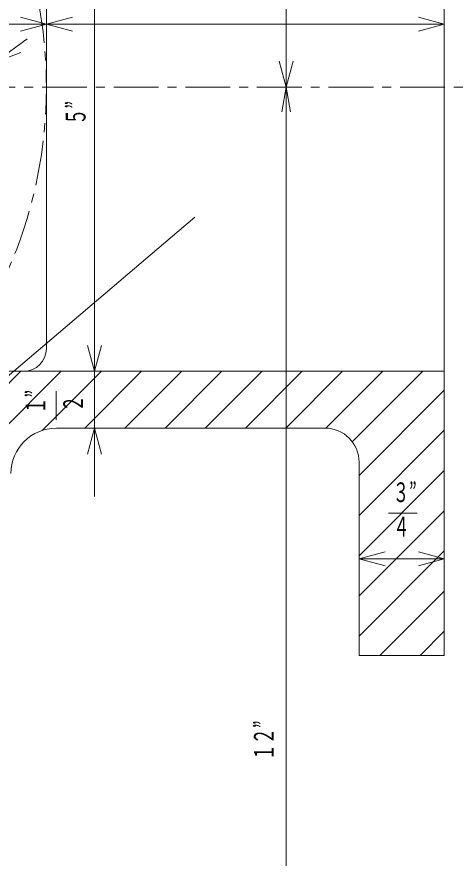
# Model space of a CAD drawing. Units: millimetres, scale not verified. Extents: x -820 to 820, y -580 to 580.
# Drawn here: x -267.4 to -168.8, y -152.7 to 35.3 of the extents above; entities that cross this region are included whole.
import ezdxf
from ezdxf.enums import TextEntityAlignment as Align

# ---------------------------------------------------------------- set-up
doc = ezdxf.new("R2010")
doc.units = ezdxf.units.MM
doc.header["$LTSCALE"] = 2
doc.linetypes.add('CHAIN1', pattern=[8, 5, -1, 1, -1])
for name, color, linetype, lineweight in [('0-0_通り芯', 3, 'Continuous', 18), ('0-1_補助芯', 4, 'CHAIN1', 18), ('0-2_通芯記号', 2, 'Continuous', 18)]:
    doc.layers.add(name, color=color, linetype=linetype, lineweight=lineweight)
doc.styles.add('ＭＳ ゴシック', font='')
doc.styles.get('ＭＳ ゴシック').set_extended_font_data('MS Gothic')

msp = doc.modelspace()

# ---------------------------------------------------------------- linework, layer by layer
at = {"layer": '0-0_通り芯'}
for p, q in [((-171.935, -107.43), (-171.935, 146.57)), ((-260.835, -38.85), (-260.835, 70.37)), ((-284.634, -71.023), (-257.541, -43.93)), ((-284.634, -62.043), (-266.521, -43.93)), ((-273.967, -43.93), (-171.935, -43.93)), ((-261.767, -57.136), (-248.561, -43.93)), ((-252.28, -56.63), (-239.58, -43.93)), ((-243.3, -56.63), (-230.6, -43.93)), ((-234.32, -56.63), (-221.62, -43.93)), ((-225.339, -56.63), (-212.639, -43.93)), ((-216.359, -56.63), (-203.659, -43.93)), ((-207.379, -56.63), (-194.679, -43.93)), ((-198.401, -56.633), (-185.699, -43.93)), ((-192.491, -59.702), (-176.718, -43.93)), ((-190.985, -67.176), (-171.935, -48.126)), ((-258.599, -56.63), (-198.605, -56.63)), ((-190.985, -76.157), (-171.935, -57.107)), ((-190.985, -107.43), (-190.985, -64.25)), ((-190.985, -85.137), (-171.935, -66.087)), ((-190.985, -94.117), (-171.935, -75.067)), ((-190.985, -103.097), (-171.935, -84.047)), ((-186.337, -107.43), (-171.935, -93.028)), ((-177.357, -107.43), (-171.935, -102.008)), ((-171.935, -107.43), (-190.985, -107.43))]:
    msp.add_line(p, q, dxfattribs=at)
for centre, radius, start, end in [((-265.915, -38.85), 5.08, 270, 0), ((-258.599, -66.79), 10.16, 90, 180), ((-198.605, -64.25), 7.62, 0, 90)]:
    msp.add_arc(centre, radius, start, end, dxfattribs=at)
at = {"layer": '0-1_補助芯'}
msp.add_line((-565.793, 19.57), (333.841, 19.57), dxfattribs=at)
msp.add_arc((-362.435, 19.57), 101.6, 275.37938, 264.62062, dxfattribs=at)
at = {"layer": '0-2_通芯記号'}
for p, q in [((-250.067, 140.516), (-250.067, -71.87)), ((-207.296, -257.351), (-207.296, 105.295)), ((-266.63, 32.042), (-255.039, 35.148)), ((-266.63, 35.148), (-255.039, 32.042)), ((-171.935, 33.595), (-177.73, 35.148)), ((-491.517, 33.595), (-171.935, 33.595)), ((-171.935, 33.595), (-177.73, 32.042)), ((-294.636, 8.854), (-265.1, 30.31)), ((-272.178, 25.168), (-266.577, 27.318)), ((-207.296, 19.57), (-208.849, 25.366)), ((-207.296, 19.57), (-205.743, 25.366)), ((-207.296, 19.57), (-208.268, 14.055)), ((-207.296, 19.57), (-206.323, 14.055)), ((-227.667, -9.506), (-518.044, -256.168)), ((-250.067, -43.93), (-251.62, -38.134)), ((-250.067, -43.93), (-248.514, -38.134)), ((-258.621, -54.784), (-258.621, -48.372)), ((-250.067, -56.63), (-251.62, -62.425)), ((-250.067, -56.63), (-248.514, -62.425)), ((-184.382, -75.594), (-177.97, -75.594)), ((-190.985, -85.84), (-185.189, -84.287)), ((-171.935, -85.84), (-177.73, -84.287)), ((-190.985, -85.84), (-171.935, -85.84)), ((-190.985, -85.84), (-185.189, -87.393)), ((-171.935, -85.84), (-177.73, -87.393))]:
    msp.add_line(p, q, dxfattribs=at)

# ---------------------------------------------------------------- texts
at = {"layer": '0-2_通芯記号', "style": 'ＭＳ ゴシック', "width": 0.6}
for s, p in [('５”', (-250.764, 11.132)), ('１”', (-259.744, -53.413)), ('２', (-251.34, -52.965)), ('１２”', (-208.743, -130.861))]:
    msp.add_text(s, height=4.399, rotation=90, dxfattribs=at).set_placement(p, align=Align.BOTTOM_LEFT)
for s, p in [('３”', (-183.426, -74.47)), ('４', (-183.315, -82.166))]:
    msp.add_text(s, height=4.399, dxfattribs=at).set_placement(p, align=Align.BOTTOM_LEFT)

doc.saveas('drawing.dxf')
